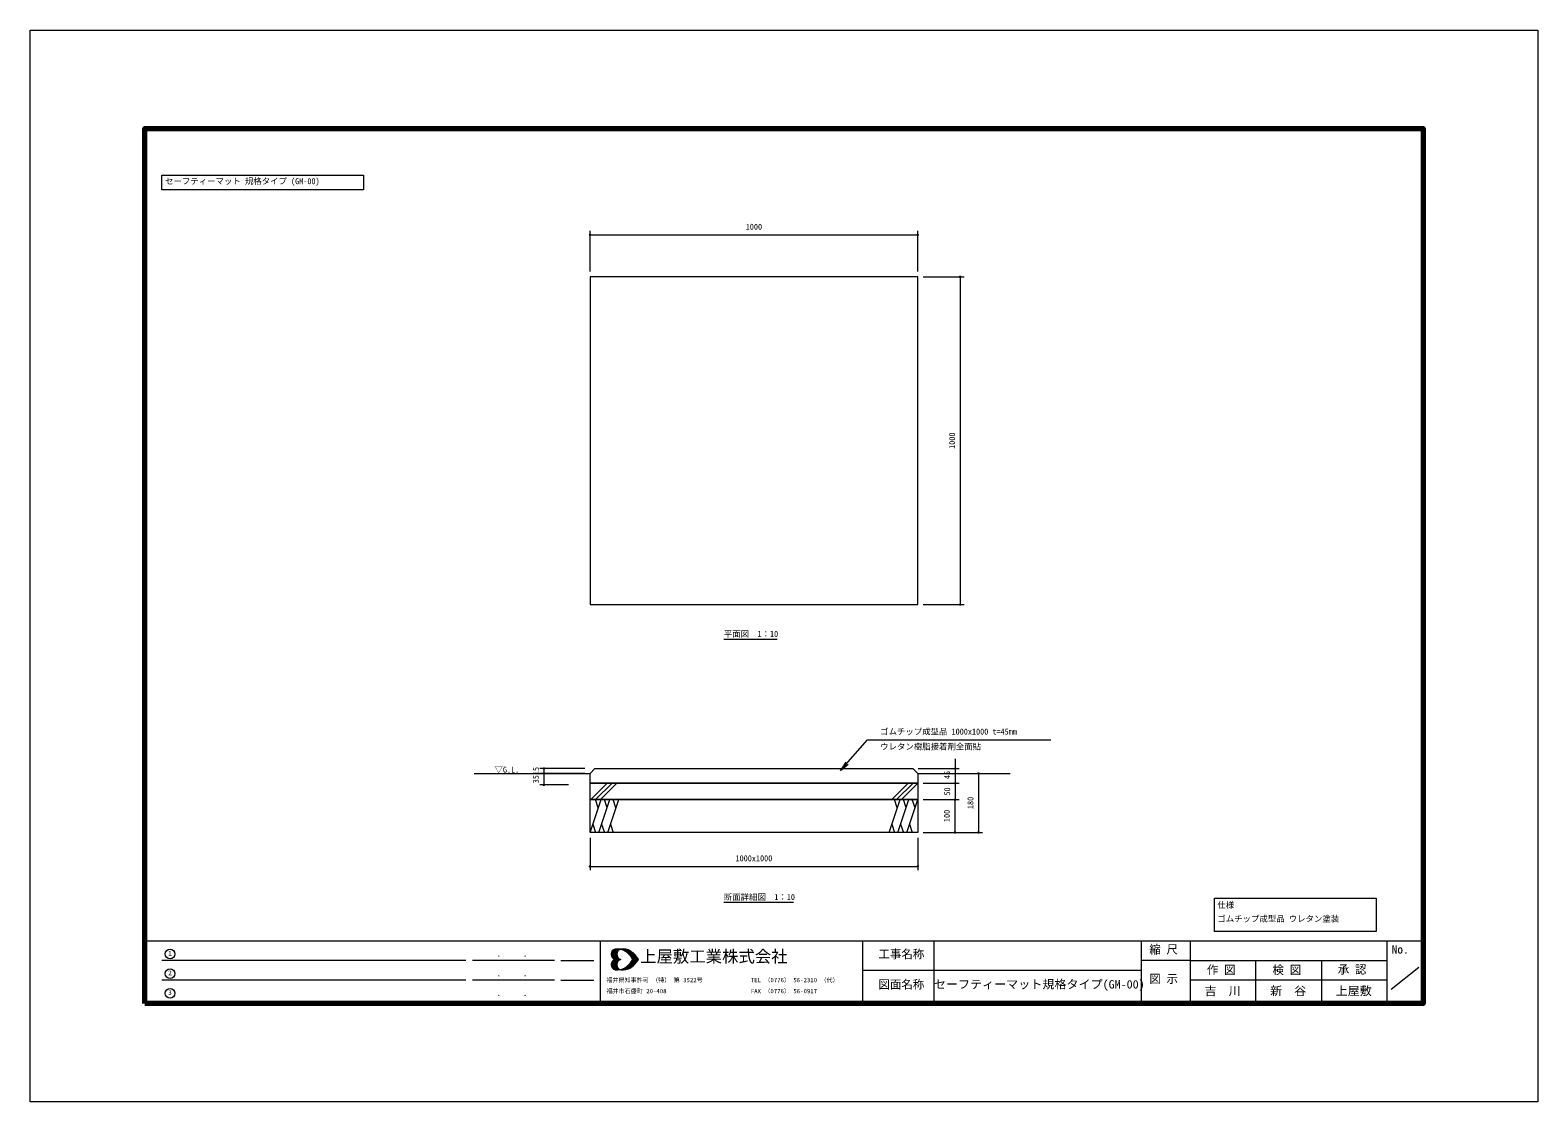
# Model space of a CAD drawing. Units: millimetres at full size, with parts at other scales. Extents: x -400 to 8800, y -300 to 6240.
import ezdxf
from ezdxf.enums import TextEntityAlignment as Align

# ---------------------------------------------------------------- set-up
doc = ezdxf.new("R2010")
doc.units = ezdxf.units.MM
doc.header["$LTSCALE"] = 20
doc.layers.add('D-BGD-TXT', color=7, linetype='Continuous')
doc.layers.add('D-STR-TXT', color=7, linetype='Continuous')
for name, color, linetype, lineweight in [('D-STR', 1, 'Continuous', 13), ('D-STR-DIM', 7, 'Continuous', 13), ('D-STR-HTXT', 7, 'Continuous', 13), ('D-TTL', 7, 'Continuous', 70), ('D-TTL-FRAM', 7, 'Continuous', 13), ('D-TTL-TXT', 7, 'Continuous', 13), ('V-nasSTD', 5, 'Continuous', 13)]:
    doc.layers.add(name, color=color, linetype=linetype, lineweight=lineweight)
doc.styles.add('ＭＳ ゴシック', font='')
doc.styles.get('ＭＳ ゴシック').set_extended_font_data('MS Gothic')

# ---------------------------------------------------------------- blocks, each defined once
blk = doc.blocks.new('filled_dot')
at = {"color": 0, "linetype": 'Continuous', "lineweight": -2, "const_width": 1.25}
blk.add_lwpolyline([(-0.625, 0, 1), (0.625, 0, 1)], format="xyb", close=True, dxfattribs=at)
blk = doc.blocks.new('open_arrow')
at = {"color": 0, "linetype": 'Continuous', "lineweight": -2}
blk.add_lwpolyline([(7.5, 1.25), (0, 0), (7.5, -1.25)], dxfattribs=at)

msp = doc.modelspace()

# ---------------------------------------------------------------- linework, layer by layer
at = {"layer": 'D-STR'}
for p, q in [((2308.94, 1704.07), (3016.36, 1704.07)), ((5016.36, 1704.07), (5580.94, 1704.07)), ((3021.73, 1544.07), (3121.73, 1644.07)), ((3050.73, 1544.07), (3150.73, 1644.07)), ((3079.73, 1544.07), (3179.73, 1644.07)), ((4858.36, 1544.07), (4958.36, 1644.07)), ((4887.36, 1544.07), (4987.36, 1644.07)), ((4916.36, 1544.07), (5016.36, 1644.07)), ((3016.36, 1344.07), (3083.78, 1544.07)), ((3066.86, 1493.86), (3049.93, 1544.07)), ((3070.31, 1344.07), (3137.73, 1544.07)), ((3120.81, 1493.86), (3103.88, 1544.07)), ((3124.26, 1344.07), (3191.68, 1544.07)), ((3174.75, 1493.86), (3157.83, 1544.07)), ((4840.98, 1344.07), (4908.4, 1544.07)), ((4891.48, 1493.86), (4874.55, 1544.07)), ((4894.93, 1344.07), (4962.35, 1544.07)), ((4945.42, 1493.86), (4928.5, 1544.07)), ((4948.88, 1344.07), (5016.3, 1544.07)), ((4999.37, 1493.86), (4982.45, 1544.07)), ((3033.29, 1394.28), (3050.22, 1344.07)), ((3087.24, 1394.28), (3104.16, 1344.07)), ((3141.19, 1394.28), (3158.11, 1344.07)), ((4857.91, 1394.28), (4874.84, 1344.07)), ((4911.86, 1394.28), (4928.78, 1344.07)), ((4965.8, 1394.28), (4982.73, 1344.07))]:
    msp.add_line(p, q, dxfattribs=at)
for points in [[(3016.36, 2734.62), (5016.36, 2734.62), (5016.36, 4734.62), (3016.36, 4734.62)], [(3046.36, 1734.07), (4986.36, 1734.07), (5016.36, 1704.07), (5016.36, 1644.07), (3016.36, 1644.07), (3016.36, 1704.07)], [(3016.36, 1644.07), (5016.36, 1644.07), (5016.36, 1544.07), (3016.36, 1544.07)], [(3016.36, 1544.07), (5016.36, 1544.07), (5016.36, 1344.07), (3016.36, 1344.07)]]:
    msp.add_lwpolyline(points, close=True, dxfattribs=at)
at = {"layer": 'D-STR-DIM'}
for p, q in [((3016.36, 4766.62), (3016.36, 5014.83)), ((3016.36, 4990.83), (5016.36, 4990.83)), ((5016.36, 4766.62), (5016.36, 5014.83)), ((5048.36, 4734.62), (5298.94, 4734.62)), ((5274.94, 4734.62), (5274.94, 2734.62)), ((5048.36, 2734.62), (5298.94, 2734.62)), ((5244.94, 1794.07), (5244.94, 1584.07)), ((2984.36, 1734.07), (2710.94, 1734.07)), ((2984.36, 1704.07), (2710.94, 1704.07)), ((2984.36, 1704.07), (2710.94, 1704.07)), ((2734.94, 1734.07), (2734.94, 1704.07)), ((2734.94, 1704.07), (2734.94, 1634.07)), ((5018.36, 1734.07), (5268.94, 1734.07)), ((5365.61, 1704.07), (5410.94, 1704.07)), ((5386.94, 1704.07), (5386.94, 1344.07)), ((2884.36, 1634.07), (2710.94, 1634.07)), ((5048.36, 1644.07), (5268.94, 1644.07)), ((5148.36, 1644.07), (5268.94, 1644.07)), ((5244.94, 1644.07), (5244.94, 1544.07)), ((5048.36, 1544.07), (5268.94, 1544.07)), ((5048.36, 1544.07), (5266.94, 1544.07)), ((5242.94, 1544.07), (5242.94, 1344.07)), ((3016.36, 1312.07), (3016.36, 1112.83)), ((5016.36, 1312.07), (5016.36, 1112.83)), ((5048.36, 1344.07), (5266.94, 1344.07)), ((5148.36, 1344.07), (5410.94, 1344.07)), ((3016.36, 1136.83), (5016.36, 1136.83))]:
    msp.add_line(p, q, dxfattribs=at)
at = {"layer": 'D-STR-HTXT'}
for p, q in [((3832.91, 2524.01), (4157.91, 2524.01)), ((3832.91, 917.95), (4257.91, 917.95))]:
    msp.add_line(p, q, dxfattribs=at)
msp.add_lwpolyline([(4545.41, 1721.19), (4709, 1910.05), (4769, 1910.05), (5829.15, 1910.05)], dxfattribs=at)
at = {"layer": 'D-TTL'}
msp.add_lwpolyline([(300, 300), (300, 5640), (8100, 5640), (8100, 300)], close=True, dxfattribs=at)
at = {"layer": 'D-TTL-FRAM'}
for p, q in [((300, 682.44), (8100, 682.44)), ((3079.22, 682.44), (3079.22, 300)), ((6379.22, 682.44), (6379.22, 300)), ((6679.22, 682.44), (6679.22, 300)), ((7879.22, 682.44), (7879.22, 300)), ((2259.22, 562.44), (403.4, 562.44)), ((2799.22, 562.44), (2299.22, 562.44)), ((2839.22, 562.44), (3039.22, 562.44)), ((6679.22, 562.44), (6379.22, 562.44)), ((6679.22, 562.44), (7879.22, 562.44)), ((7079.22, 300), (7079.22, 562.44)), ((7479.22, 562.44), (7479.22, 300)), ((6379.22, 502.44), (4679.22, 502.44)), ((7905.33, 386.94), (8073.33, 521.34)), ((2259.22, 442.44), (403.4, 442.44)), ((2799.22, 442.44), (2299.22, 442.44)), ((2839.22, 442.44), (3039.22, 442.44)), ((7879.22, 442.44), (6679.22, 442.44))]:
    msp.add_line(p, q, dxfattribs=at)
at = {"layer": 'D-TTL-FRAM', "color": 2}
for points in [[(403.96, 5355.11), (1634.55, 5355.11), (1634.55, 5265.92), (403.96, 5265.92)], [(6827.63, 942.84), (7814.2, 942.84), (7814.2, 738.65), (6827.63, 738.65)]]:
    msp.add_lwpolyline(points, close=True, dxfattribs=at)
at = {"layer": 'D-TTL-TXT'}
for p, q in [((4679.22, 682.44), (4679.22, 300)), ((5115.96, 300), (5115.96, 682.44)), ((3145.39, 600.78), (3177.48, 632.86)), ((3145.39, 601.2), (3177.48, 569.12)), ((3145.39, 536.62), (3177.48, 568.7)), ((3145.81, 596.2), (3182.48, 632.86)), ((3145.81, 605.78), (3172.48, 632.45)), ((3145.81, 605.36), (3182.48, 569.12)), ((3145.81, 595.78), (3172.89, 569.12)), ((3145.81, 532.45), (3182.48, 568.7)), ((3145.81, 542.03), (3172.89, 568.7)), ((3146.64, 592.45), (3187.06, 632.86)), ((3146.64, 609.11), (3187.06, 569.12)), ((3146.64, 528.7), (3187.06, 568.7)), ((3147.48, 588.7), (3191.23, 632.45)), ((3147.48, 589.95), (3167.06, 569.95)), ((3147.48, 547.87), (3167.06, 567.87)), ((3147.89, 612.45), (3165.81, 630.78)), ((3147.89, 612.86), (3191.64, 569.12)), ((3147.89, 524.95), (3191.64, 568.7)), ((3149.14, 585.78), (3195.81, 632.03)), ((3149.14, 552.03), (3195.81, 505.78)), ((3149.56, 615.78), (3196.23, 569.12)), ((3149.56, 522.03), (3196.23, 568.7)), ((3150.81, 619.11), (3182.06, 588.28)), ((3150.81, 582.45), (3182.89, 614.53)), ((3150.81, 555.37), (3182.89, 523.28)), ((3152.89, 579.95), (3180.39, 607.45)), ((3152.89, 557.87), (3180.39, 530.37)), ((3153.31, 621.61), (3179.98, 594.95)), ((3154.98, 577.45), (3179.56, 602.03)), ((3154.98, 560.37), (3179.56, 535.78)), ((3155.39, 624.11), (3179.56, 599.95)), ((3157.48, 575.37), (3179.56, 597.45)), ((3157.48, 562.45), (3179.56, 540.37)), ((3157.89, 626.2), (3179.56, 604.53)), ((3160.39, 573.28), (3180.81, 593.7)), ((3160.39, 564.53), (3180.81, 544.12)), ((3160.81, 627.86), (3180.39, 608.28)), ((3163.31, 571.62), (3181.64, 589.95)), ((3163.31, 566.2), (3181.64, 547.87)), ((3163.73, 629.95), (3181.64, 612.03)), ((3166.64, 569.95), (3182.89, 586.61)), ((3166.64, 567.87), (3182.89, 551.2)), ((3167.06, 631.2), (3182.89, 615.36)), ((3169.98, 569.12), (3184.56, 583.28)), ((3169.98, 568.7), (3184.56, 554.53)), ((3170.81, 632.45), (3184.56, 618.28)), ((3174.98, 632.86), (3186.64, 620.78)), ((3174.98, 569.12), (3186.64, 580.78)), ((3174.98, 568.7), (3186.64, 557.03)), ((3179.56, 632.86), (3188.73, 623.7)), ((3179.56, 569.12), (3188.73, 578.28)), ((3179.56, 568.7), (3188.73, 559.53)), ((3184.14, 632.86), (3191.23, 625.78)), ((3184.14, 569.12), (3190.81, 575.78)), ((3184.14, 568.7), (3190.81, 562.03)), ((3188.73, 569.12), (3193.73, 573.7)), ((3188.73, 568.7), (3193.73, 564.12)), ((3189.14, 632.86), (3194.14, 627.86)), ((3193.73, 569.12), (3196.64, 572.03)), ((3193.73, 568.7), (3196.64, 565.78)), ((3194.14, 632.45), (3197.06, 629.53)), ((3198.31, 629.95), (3199.56, 631.61)), ((3198.31, 569.12), (3199.98, 570.37)), ((3198.31, 568.7), (3199.98, 567.45)), ((3199.56, 570.37), (3201.23, 569.12)), ((3199.56, 567.45), (3201.23, 568.7)), ((3199.98, 631.2), (3200.39, 631.2)), ((3202.89, 569.12), (3203.31, 569.12)), ((3202.89, 568.7), (3203.31, 568.7)), ((3203.31, 630.78), (3205.39, 632.45)), ((3203.73, 632.45), (3205.81, 629.95)), ((3207.06, 629.53), (3210.39, 632.86)), ((3208.31, 632.45), (3212.89, 627.86)), ((3210.81, 628.7), (3215.39, 632.86)), ((3212.89, 632.45), (3219.98, 625.36)), ((3214.56, 627.45), (3219.98, 632.86)), ((3217.48, 632.86), (3229.56, 620.36)), ((3217.89, 626.2), (3224.56, 632.86)), ((3221.23, 624.53), (3228.73, 632.03)), ((3222.06, 632.45), (3285.81, 569.12)), ((3222.06, 505.37), (3285.81, 568.7)), ((3224.14, 622.86), (3232.48, 631.61)), ((3227.06, 632.45), (3290.39, 569.12)), ((3227.06, 505.37), (3290.39, 568.7)), ((3227.48, 621.61), (3236.64, 630.78)), ((3230.39, 619.53), (3240.39, 629.95)), ((3232.48, 631.61), (3294.97, 569.12)), ((3232.48, 506.2), (3294.97, 568.7)), ((3232.89, 617.86), (3244.14, 628.7)), ((3235.81, 615.78), (3247.89, 627.86)), ((3238.31, 630.78), (3299.97, 569.12)), ((3238.31, 613.7), (3251.23, 626.2)), ((3238.31, 507.03), (3299.97, 568.7)), ((3241.23, 611.61), (3254.56, 624.95)), ((3243.73, 609.53), (3257.48, 623.7)), ((3244.98, 628.7), (3304.56, 569.12)), ((3244.98, 509.12), (3304.56, 568.7)), ((3246.23, 607.45), (3260.81, 622.03)), ((3248.31, 604.95), (3263.73, 620.36)), ((3250.81, 602.86), (3266.64, 618.28)), ((3252.06, 626.2), (3309.14, 569.12)), ((3252.06, 511.62), (3309.14, 568.7)), ((3253.31, 600.36), (3269.14, 616.61)), ((3255.39, 597.86), (3272.06, 614.53)), ((3257.89, 595.36), (3274.56, 612.03)), ((3259.98, 592.86), (3277.06, 609.95)), ((3261.23, 621.61), (3307.06, 576.2)), ((3261.23, 516.2), (3307.06, 561.62)), ((3262.06, 590.36), (3279.56, 607.86)), ((3264.14, 587.86), (3282.06, 605.78)), ((3266.23, 585.36), (3284.56, 603.28)), ((3266.23, 552.45), (3284.56, 534.53)), ((3268.31, 582.45), (3287.06, 600.78)), ((3268.31, 555.37), (3287.06, 537.03)), ((3270.39, 579.95), (3289.14, 598.7)), ((3270.39, 579.53), (3280.81, 569.12)), ((3270.39, 558.28), (3280.81, 568.7)), ((3270.39, 557.87), (3289.14, 539.12)), ((3272.06, 577.03), (3291.22, 596.2)), ((3272.06, 560.78), (3291.22, 541.62)), ((3274.14, 574.12), (3293.72, 593.7)), ((3274.14, 563.7), (3293.72, 544.12)), ((3275.81, 571.2), (3295.81, 591.2)), ((3275.81, 566.62), (3295.81, 546.62)), ((3278.31, 569.12), (3297.89, 588.7)), ((3278.31, 568.7), (3297.89, 549.12)), ((3280.39, 607.45), (3291.64, 595.78)), ((3282.89, 569.12), (3299.97, 585.78)), ((3282.89, 568.7), (3299.97, 552.03)), ((3287.89, 569.12), (3302.06, 583.28)), ((3287.89, 568.7), (3302.06, 554.53)), ((3292.47, 569.12), (3304.14, 580.36)), ((3292.47, 568.7), (3304.14, 557.45)), ((3297.06, 569.12), (3305.81, 577.86)), ((3297.06, 568.7), (3305.81, 559.95)), ((3301.64, 569.12), (3307.89, 574.95)), ((3301.64, 568.7), (3307.89, 562.87)), ((3306.64, 569.12), (3309.56, 572.03)), ((3306.64, 568.7), (3309.56, 565.78)), ((3311.22, 569.12), (3311.64, 569.12)), ((3311.22, 568.7), (3311.64, 568.7)), ((3145.39, 537.03), (3177.48, 504.95)), ((3145.81, 541.62), (3182.48, 504.95)), ((3145.81, 532.03), (3172.48, 505.37)), ((3146.64, 545.37), (3187.06, 504.95)), ((3147.48, 549.12), (3191.23, 505.37)), ((3147.89, 525.37), (3165.81, 507.03)), ((3150.81, 518.7), (3182.06, 549.53)), ((3153.31, 516.2), (3179.98, 542.87)), ((3155.39, 513.7), (3179.56, 537.87)), ((3157.89, 511.62), (3179.56, 533.28)), ((3160.81, 509.95), (3180.39, 529.53)), ((3163.73, 507.87), (3181.64, 525.78)), ((3167.06, 506.62), (3182.89, 522.45)), ((3170.81, 505.37), (3184.56, 519.53)), ((3174.98, 504.95), (3186.64, 517.03)), ((3179.56, 504.95), (3188.73, 514.12)), ((3184.14, 504.95), (3191.23, 512.03)), ((3189.14, 504.95), (3194.14, 509.95)), ((3194.14, 505.37), (3197.06, 508.28)), ((3198.31, 507.87), (3199.56, 506.2)), ((3199.98, 506.62), (3200.39, 506.62)), ((3203.31, 507.03), (3205.39, 505.37)), ((3203.73, 505.37), (3205.81, 507.87)), ((3207.06, 508.28), (3210.39, 504.95)), ((3208.31, 505.37), (3212.89, 509.95)), ((3210.81, 509.12), (3215.39, 504.95)), ((3212.89, 505.37), (3219.98, 512.45)), ((3214.56, 510.37), (3219.98, 504.95)), ((3217.48, 504.95), (3229.56, 517.45)), ((3217.89, 511.62), (3224.56, 504.95)), ((3221.23, 513.28), (3228.73, 505.78)), ((3224.14, 514.95), (3232.48, 506.2)), ((3227.48, 516.2), (3236.64, 507.03)), ((3230.39, 518.28), (3240.39, 507.87)), ((3232.89, 519.95), (3244.14, 509.12)), ((3235.81, 522.03), (3247.89, 509.95)), ((3238.31, 524.12), (3251.23, 511.62)), ((3241.23, 526.2), (3254.56, 512.87)), ((3243.73, 528.28), (3257.48, 514.12)), ((3246.23, 530.37), (3260.81, 515.78)), ((3248.31, 532.87), (3263.73, 517.45)), ((3250.81, 534.95), (3266.64, 519.53)), ((3253.31, 537.45), (3269.14, 521.2)), ((3255.39, 539.95), (3272.06, 523.28)), ((3257.89, 542.45), (3274.56, 525.78)), ((3259.98, 544.95), (3277.06, 527.87)), ((3262.06, 547.45), (3279.56, 529.95)), ((3264.14, 549.95), (3282.06, 532.03)), ((3280.39, 530.37), (3291.64, 542.03))]:
    msp.add_line(p, q, dxfattribs=at)
for centre in [(453.98, 602.53), (453.98, 482.53), (453.98, 362.53)]:
    msp.add_circle(centre, 29.61, dxfattribs=at)
for centre, radius, start, end in [((3178.22, 600.69), 32.79, 105.2024, 254.7976), ((3178.22, 537.41), 32.79, 105.2024, 254.7976), ((3182.37, 539.22), 93.98, 58.71735, 97.79751), ((3212.45, 600.69), 32.79, 105.2024, 254.7976), ((3212.45, 537.41), 32.79, 105.2024, 254.7976), ((3216.61, 539.22), 93.98, 58.71735, 97.79751), ((3134, 483.84), 166.9, 30.69974, 54.3922), ((3134, 654.26), 166.9, 305.6078, 329.30026), ((3168.23, 483.84), 166.9, 30.69974, 54.3922), ((3168.23, 654.26), 166.9, 305.6078, 329.30026), ((3182.37, 598.88), 93.98, 262.20249, 301.28265), ((3216.61, 598.88), 93.98, 262.20249, 301.28265)]:
    msp.add_arc(centre, radius, start, end, dxfattribs=at)
at = {"layer": 'V-nasSTD'}
msp.add_lwpolyline([(-400, -300), (-400, 6240), (8800, 6240), (8800, -300)], close=True, dxfattribs=at)

# ---------------------------------------------------------------- block references
at = {"layer": 'D-STR-DIM', "xscale": 6, "yscale": 6}
for p in [(3016.36, 4990.83), (3016.36, 1136.83)]:
    msp.add_blockref('filled_dot', p, dxfattribs=at)
for p, rotation in [((5016.36, 4990.83), 180), ((5274.94, 4734.62), 270), ((5274.94, 2734.62), 90), ((2734.94, 1734.07), 270), ((2734.94, 1704.07), 90), ((2734.94, 1704.07), 270), ((5244.94, 1734.07), 90), ((5386.94, 1704.07), 270), ((2734.94, 1634.07), 90), ((5244.94, 1644.07), 270), ((5244.94, 1644.07), 270), ((5242.94, 1544.07), 270), ((5244.94, 1544.07), 90), ((5242.94, 1344.07), 90), ((5386.94, 1344.07), 90), ((5016.36, 1136.83), 180)]:
    msp.add_blockref('filled_dot', p, dxfattribs=dict(at, rotation=rotation))
at = {"layer": 'D-STR-HTXT', "xscale": 8, "yscale": 8, "rotation": 49.1}
msp.add_blockref('open_arrow', (4545.41, 1721.19), dxfattribs=at)

# ---------------------------------------------------------------- texts
at = {"layer": 'D-BGD-TXT', "style": 'ＭＳ ゴシック', "width": 1.05}
for s, p in [('セーフティーマット規格タイプ(GM-00)', (5115.18, 376.12)), ('吉\u3000川', (6766.29, 335.45)), ('新\u3000谷', (7166.29, 335.45)), ('上屋敷', (7566.29, 335.45))]:
    msp.add_text(s, height=51.32, dxfattribs=at).set_placement(p, align=Align.BOTTOM_LEFT)
at = {"layer": 'D-STR-DIM', "style": 'ＭＳ ゴシック'}
for s, p in [('1000', (4016.36, 5058.58)), ('1000x1000', (4016.36, 1204.58))]:
    msp.add_text(s, height=36.66, dxfattribs=at).set_placement(p, align=Align.TOP_CENTER)
for s, p in [('1000', (5207.19, 3734.62)), ('35', (2667.19, 1669.07)), ('15', (2667.19, 1719.07)), ('45', (5177.19, 1694.83)), ('50', (5177.19, 1594.07)), ('100', (5175.19, 1444.83)), ('180', (5319.19, 1524.07))]:
    msp.add_text(s, height=36.66, rotation=90, dxfattribs=at).set_placement(p, align=Align.TOP_CENTER)
at = {"layer": 'D-STR-HTXT', "style": 'ＭＳ ゴシック'}
for s, p in [('セーフティーマット 規格タイプ (GM-00)', (423.42, 5336.73)), ('平面図\u30001：10', (3832.91, 2574.01)), ('ゴムチップ成型品 1000x1000 t=45mm', (4786.75, 1977.81)), ('ウレタン樹脂接着剤全面貼', (4786.75, 1886.24)), ('断面詳細図\u30001：10', (3832.91, 967.95))]:
    msp.add_text(s, height=36.66, dxfattribs=at).set_placement(p, align=Align.TOP_LEFT)
at = {"layer": 'D-STR-TXT', "style": 'ＭＳ ゴシック'}
msp.add_text('▽G.L.', height=36.66, dxfattribs=at).set_placement((2433.3, 1698), align=Align.BOTTOM_LEFT)
for s, p in [('仕様', (6844.45, 919.05)), ('ゴムチップ成型品 ウレタン塗装', (6844.45, 835.72))]:
    msp.add_text(s, height=36.66, dxfattribs=at).set_placement(p, align=Align.TOP_LEFT)
at = {"layer": 'D-TTL-FRAM', "style": 'ＭＳ ゴシック'}
for p in [(2445, 572.84), (2605, 572.84), (2445, 452.84), (2605, 452.84), (2445, 332.84), (2605, 332.84)]:
    msp.add_text('.', height=43.99, dxfattribs=at).set_placement(p, align=Align.BOTTOM_LEFT)
at = {"layer": 'D-TTL-TXT', "style": 'ＭＳ ゴシック'}
for s, height, p in [('縮 尺', 51.32, (6429.13, 589.31)), ('No.', 51.32, (7907.64, 589.31)), ('1', 29.33, (441.77, 583.52)), ('上屋敷工業株式会社', 73.31, (3322.26, 528.82)), ('工事名称', 51.32, (4776.16, 560.61)), ('2', 29.33, (441.77, 463.52)), ('福井県知事許可 （特） 第 3522号', 26.39, (3116.29, 421.98)), ('TEL （0776） 56-2310 （代）', 26.39, (3997.6, 421.98)), ('図 示', 51.32, (6429.13, 409.75)), ('作 図', 51.32, (6780.62, 463.78)), ('検 図', 51.32, (7180.9, 463.78)), ('承 認', 51.32, (7579.13, 466.78)), ('3', 29.33, (441.77, 343.52)), ('福井市石盛町 20-408', 26.39, (3117.02, 354.81)), ('FAX （0776） 56-0917', 26.39, (3997.6, 354.81)), ('図面名称', 51.32, (4776.16, 375.4))]:
    msp.add_text(s, height=height, dxfattribs=at).set_placement(p, align=Align.BOTTOM_LEFT)

doc.saveas('drawing.dxf')
